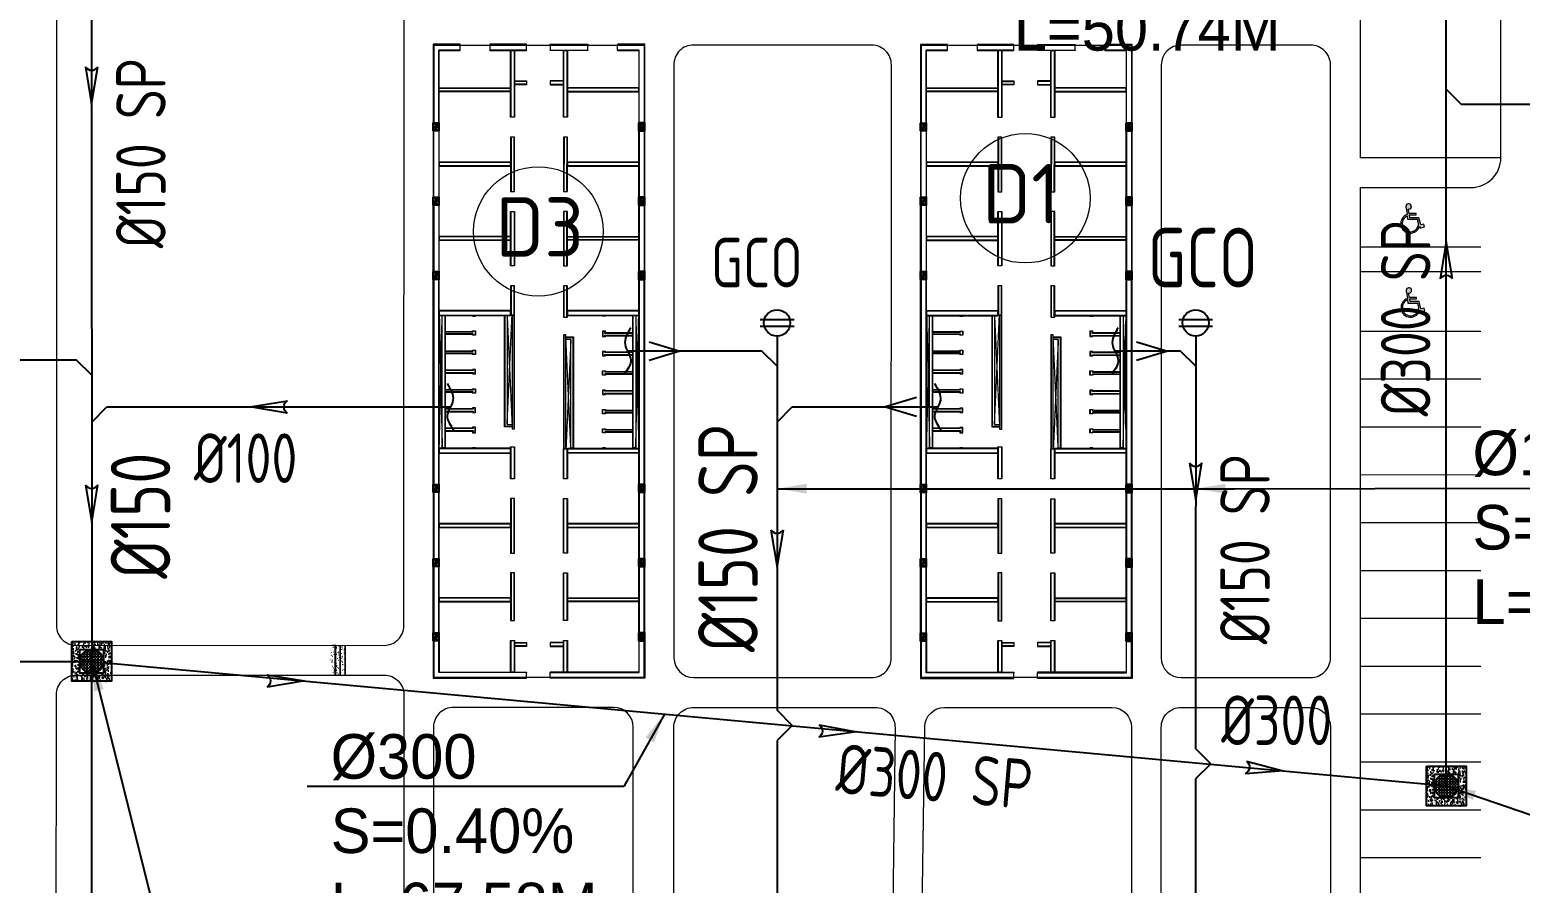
# Model space of a CAD drawing. Header units: metres. Extents: x 6917732 to 8046551, y 3602874 to 4094271.
# Drawn here: x 7261550 to 7336788, y 3728219 to 3771292 of the extents above; entities that cross this region are included whole.
import ezdxf

# ---------------------------------------------------------------- set-up
doc = ezdxf.new("R2010")
doc.units = ezdxf.units.M
doc.header["$LTSCALE"] = 0.5
doc.header["$MEASUREMENT"] = 0
for name, pattern in [('03000 - Plant Layout 1$0$CENTER2', [1.125, 0.75, -0.125, 0.125, -0.125]), ('CENTER2', [1.125, 0.75, -0.125, 0.125, -0.125]), ('HIDDEN2', [4.7625, 3.175, -1.5875]), ('MD-PAV-ACCO-D-AR-001-GRF$0$DASHED2', [0.375, 0.25, -0.125])]:
    doc.linetypes.add(name, pattern=pattern)
for name, color, linetype, lineweight in [('AN-LEGN', 1, 'CONTINUOUS', 20), ('AN-TEXT', 7, 'CONTINUOUS', 40), ('CI-PED-FOOTPATH', 44, 'CONTINUOUS', 0), ('MD-PAV-ACCO-D-AR-001-GRF$0$AR-G-FURN (0.18)-Loose furniture', 40, 'CONTINUOUS', 9), ('MD-PAV-ACCO-D-AR-001-GRF$0$AR-P-WLI (0.25)-Internal Lining', 7, 'CONTINUOUS', 35), ('MD-PAV-ACCO-D-AR-001-GRF$0$AR-P-WLX (0.25)-External wall', 3, 'CONTINUOUS', 35), ('P', 7, 'CONTINUOUS', 30), ('Sewer Line', 4, 'CONTINUOUS', 25)]:
    doc.layers.add(name, color=color, linetype=linetype, lineweight=lineweight)
for name, color, linetype in [('CI-CEN', 1, '03000 - Plant Layout 1$0$CENTER2'), ('CI-ROAD', 11, 'CONTINUOUS'), ('CI-ROAD-CARPARK', 13, 'CONTINUOUS'), ('Drainage Line', 7, 'CENTER2'), ('MD-PAV-ACCO-D-AR-001-GRF$0$A-WDW', 1, 'CONTINUOUS'), ('MD-PAV-ACCO-D-AR-001-GRF$0$AR-P-FRM (0.2)-window', 20, 'CONTINUOUS'), ('OC-SEÑALIZACION', 2, 'CONTINUOUS'), ('OC-SEÑALIZACION-TRAMAS', 8, 'CONTINUOUS'), ('P-Detl-Note', 2, 'CONTINUOUS'), ('RD-TXT', 7, 'CONTINUOUS'), ('SANITARY', 6, 'CONTINUOUS'), ('TXT-BLDG NO', 20, 'CONTINUOUS')]:
    doc.layers.add(name, color=color, linetype=linetype)
doc.layers.get('CI-CEN').off()
doc.styles.add('3.5mm', font='ISO3098B.shx', dxfattribs={"height": 3.5})
doc.styles.add('BASE PLAN SEWER$0$Style-font061', font='font061.shx')
doc.styles.add('ROMANS', font='ROMANS.shx', dxfattribs={"width": 0.9})
doc.dimstyles.new('1-200', dxfattribs={"dimtxt": 3000, "dimasz": 3000, "dimexe": 1000, "dimexo": 1000, "dimgap": 1000, "dimtad": 1, "dimdec": 0, "dimdsep": 46, "dimtxsty": 'ROMANS', "dimcen": 0, "dimclrd": 5, "dimclre": 5, "dimclrt": 2, "dimadec": 0, "dimazin": 2, "dimtfac": 1, "dimtdec": 0, "dimtmove": 2, "dimatfit": 2, "dimfxl": 1, "dimtolj": 1, "dimtzin": 0, "dimlwd": -1, "dimlwe": -1, "dimarcsym": 0})
pattern_1 = [(0, (7213931.9, 3958531.54), (406.4, 101.6), [16.764, -288.036, 16.764, -288.036, -1625.6]), (0, (7213931.9, 3958531.54), (406.4, 101.6), [-609.6, 16.764, -592.836, 16.764, -288.036, -711.2]), (0, (7213931.9, 3958531.54), (406.4, 101.6), [-1524, 16.764, -186.436, 16.764, -491.236]), (120, (7214084.3, 3958582.34), (-291.18818, 301.152724), [16.764, -288.036, 16.764, -288.036, -1625.6]), (120, (7214084.3, 3958582.34), (-291.18818, 301.152724), [-609.6, 16.764, -592.836, 16.764, -288.036, -711.2]), (120, (7214084.3, 3958582.34), (-291.18818, 301.152724), [-1524, 16.764, -186.436, 16.764, -491.236]), (240, (7214135.1, 3958785.54), (-115.21182, -402.752724), [16.764, -288.036, 16.764, -288.036, -1625.6]), (240, (7214135.1, 3958785.54), (-115.21182, -402.752724), [-609.6, 16.764, -592.836, 16.764, -288.036, -711.2]), (240, (7214135.1, 3958785.54), (-115.21182, -402.752724), [-1524, 16.764, -186.436, 16.764, -491.236])]

# ---------------------------------------------------------------- blocks, each defined once
blk = doc.blocks.new('flow direction')
at = {"layer": 'Sewer Line'}
for p, q in [((40, 70), (-380, 0)), ((-380, 0), (40, -70))]:
    blk.add_line(p, q, dxfattribs=at)
blk.add_arc((82, 0), 81.6, 120.66, 239.34, dxfattribs=at)
blk = doc.blocks.new('MD-PAV-ACCO-D-AR-001-GRF$0$WINDOW 1500')
at = {"layer": 'MD-PAV-ACCO-D-AR-001-GRF$0$A-WDW'}
for points in [[(9863, -581), (9863, -547), (10263, -547), (10263, -581)], [(9910, -581), (9910, -826)], [(9910, -704), (10212, -704)], [(9910, -744), (10061, -744)], [(10061, -826), (10061, -581)], [(10061, -664), (10212, -664)], [(10212, -581), (10212, -826)], [(9863, -826), (9863, -860), (10263, -860), (10263, -826)]]:
    blk.add_lwpolyline(points, dxfattribs=at)
blk.add_lwpolyline([(10263, -581), (9863, -581), (9863, -826), (10263, -826)], close=True, dxfattribs=at)
blk = doc.blocks.new('A$C42015535')
at = {"layer": 'AN-LEGN', "color": 15, "lineweight": 0}
for p, q in [((14891, 11140), (14991, 11140)), ((15866, 11140), (15966, 11140)), ((16841, 11140), (16941, 11140)), ((17816, 11140), (17916, 11140)), ((18791, 11140), (18891, 11140)), ((19766, 11140), (19866, 11140))]:
    blk.add_line(p, q, dxfattribs=at)
for points in [[(14821, 1670), (14921, 1670)], [(15796, 1670), (15896, 1670)], [(16771, 1670), (16871, 1670)], [(17721, 1670), (17871, 1670)], [(18696, 1670), (18846, 1670)], [(19671, 1670), (19821, 1670)]]:
    blk.add_lwpolyline(points, dxfattribs=at)
at = {"layer": 'MD-PAV-ACCO-D-AR-001-GRF$0$AR-G-FURN (0.18)-Loose furniture', "color": 15, "linetype": 'MD-PAV-ACCO-D-AR-001-GRF$0$DASHED2', "lineweight": 0, "ltscale": 200}
for p, q in [((20691, 11440), (13996, 11290)), ((13996, 11440), (20691, 11290)), ((15196, 8015), (20691, 7765)), ((20691, 8015), (15196, 7765)), ((19491, 4795), (13996, 5045)), ((13996, 4795), (19491, 5045)), ((13996, 1520), (20691, 1370)), ((20691, 1520), (13996, 1370))]:
    blk.add_line(p, q, dxfattribs=at)
at = {"layer": 'MD-PAV-ACCO-D-AR-001-GRF$0$AR-P-WLI (0.25)-Internal Lining', "color": 15, "lineweight": 0}
blk.add_line((22199, 4970), (22199, 5170), dxfattribs=at)
for points in [[(6446, 11440), (6246, 11440), (6246, 7840), (6446, 7840)], [(6421, 11440), (6271, 11440), (6271, 7840), (6421, 7840)], [(10196, 11440), (9996, 11440), (9996, 7840), (10196, 7840)], [(10171, 11440), (10021, 11440), (10021, 7840), (10171, 7840)], [(13996, 7840), (13996, 11440), (13746, 11440), (13746, 7840)], [(13971, 7840), (13971, 11440), (13771, 11440), (13771, 7840)], [(13996, 11140), (13996, 11290), (20691, 11290), (20691, 11140)], [(14021, 11165), (14021, 11290), (20691, 11290), (20691, 11165)], [(20916, 11440), (20716, 11440), (20716, 7840), (20916, 7840)], [(24691, 11440), (24491, 11440), (24491, 7840), (24691, 7840)], [(24666, 11440), (24516, 11440), (24516, 7840), (24666, 7840)], [(28441, 11440), (28241, 11440), (28241, 7840), (28441, 7840)], [(28416, 11440), (28266, 11440), (28266, 7840), (28416, 7840)], [(32191, 11440), (32191, 7840), (31991, 7840), (31991, 11440)], [(32166, 11440), (32166, 7840), (32016, 7840), (32016, 11440)], [(2696, 7640), (2696, 7840), (4296, 7840), (4296, 7640)], [(2696, 7665), (2696, 7815), (4296, 7815), (4296, 7665)], [(3996, 7640), (4196, 7640), (4196, 7042), (3996, 7042)], [(4021, 7640), (4171, 7640), (4171, 7042), (4021, 7042)], [(5296, 7640), (7704, 7640), (7704, 7840), (5296, 7840)], [(5296, 7665), (7704, 7665), (7704, 7815), (5296, 7815)], [(8704, 7840), (8704, 7640), (11454, 7640), (11454, 7840)], [(8704, 7815), (8704, 7665), (11454, 7665), (11454, 7815)], [(12454, 7640), (12454, 7840), (14071, 7840), (14071, 7640)], [(12454, 7665), (12454, 7815), (14071, 7815), (14071, 7665)], [(14971, 7765), (14971, 7640), (20716, 7640), (20716, 7765)], [(20691, 8015), (15196, 8015), (15196, 7765), (15071, 7765), (15071, 8140), (20691, 8140)], [(20691, 8015), (15196, 8015), (15196, 7765), (15096, 7765), (15096, 8115), (20691, 8115)], [(22199, 7840), (20716, 7840), (20716, 7640), (22199, 7640)], [(22199, 7815), (20716, 7815), (20716, 7665), (22199, 7665)], [(23199, 7640), (23199, 7840), (25949, 7840), (25949, 7640)], [(23199, 7665), (23199, 7815), (25949, 7815), (25949, 7665)], [(26949, 7840), (26949, 7640), (29699, 7640), (29699, 7840)], [(26949, 7815), (26949, 7665), (29699, 7665), (29699, 7815)], [(34071, 7640), (30699, 7640), (30699, 7840), (34071, 7840)], [(34071, 7665), (30699, 7665), (30699, 7815), (34071, 7815)], [(32341, 7640), (32541, 7640), (32541, 7042), (32341, 7042)], [(32366, 7640), (32516, 7640), (32516, 7042), (32366, 7042)], [(4196, 5842), (3996, 5842), (3996, 5170), (4196, 5170)], [(4171, 5842), (4021, 5842), (4021, 5170), (4171, 5170)], [(32541, 5170), (32541, 5842), (32341, 5842), (32341, 5170)], [(32516, 5170), (32516, 5842), (32366, 5842), (32366, 5170)], [(2696, 4970), (2696, 5170), (4296, 5170), (4296, 4970)], [(2696, 4995), (2696, 5145), (4296, 5145), (4296, 4995)], [(5296, 5170), (7704, 5170), (7704, 4970), (5296, 4970)], [(5296, 5145), (7704, 5145), (7704, 4995), (5296, 4995)], [(6446, 4970), (6446, 1370), (6246, 1370), (6246, 4970)], [(6421, 4970), (6421, 1370), (6271, 1370), (6271, 4970)], [(8704, 4970), (8704, 5170), (11454, 5170), (11454, 4970)], [(8704, 4995), (8704, 5145), (11454, 5145), (11454, 4995)], [(10196, 4970), (9996, 4970), (9996, 1370), (10196, 1370)], [(10171, 4970), (10021, 4970), (10021, 1370), (10171, 1370)], [(12454, 5170), (13971, 5170), (13971, 4970), (12454, 4970)], [(12454, 5145), (13971, 5145), (13971, 4995), (12454, 4995)], [(13996, 1370), (13746, 1370), (13746, 4970), (13996, 4970)], [(13971, 1370), (13771, 1370), (13771, 4970), (13971, 4970)], [(19716, 5045), (19716, 5170), (13971, 5170), (13971, 5045)], [(13996, 4795), (19491, 4795), (19491, 5045), (19616, 5045), (19616, 4670), (13996, 4670)], [(13996, 4795), (19491, 4795), (19491, 5045), (19591, 5045), (19591, 4695), (13996, 4695)], [(20941, 4970), (20691, 4970), (20691, 1370), (20941, 1370)], [(20916, 4970), (20716, 4970), (20716, 1370), (20916, 1370)], [(23199, 5170), (23199, 4970), (25949, 4972), (25949, 5172)], [(23199, 5145), (23199, 4995), (25949, 4997), (25949, 5147)], [(24691, 4971), (24691, 1370), (24491, 1370), (24491, 4971)], [(24666, 4971), (24666, 1370), (24516, 1370), (24516, 4971)], [(26949, 5170), (26949, 4970), (29699, 4966), (29699, 5166)], [(26949, 5145), (26949, 4995), (29699, 4991), (29699, 5141)], [(28441, 4970), (28241, 4970), (28241, 1370), (28441, 1370)], [(28416, 4970), (28266, 4970), (28266, 1370), (28416, 1370)], [(34071, 4970), (30699, 4970), (30699, 5170), (34071, 5170)], [(34071, 4995), (30699, 4995), (30699, 5145), (34071, 5145)], [(32191, 4970), (31991, 4970), (31991, 1370), (32191, 1370)], [(32166, 4970), (32016, 4970), (32016, 1370), (32166, 1370)], [(13996, 1520), (13996, 1670), (20691, 1670), (20691, 1520)], [(14021, 1520), (14021, 1645), (20691, 1645), (20691, 1520)]]:
    blk.add_lwpolyline(points, close=True, dxfattribs=at)
for points in [[(20941, 7840), (20941, 11440), (20691, 11440), (20691, 7840), (20916, 7840)], [(14866, 11140), (14866, 9760), (14780, 9760), (14780, 9610), (15053, 9610), (15053, 9760), (15016, 9760), (15016, 11140)], [(14891, 11140), (14891, 9735), (14780, 9735), (14780, 9635), (15053, 9635), (15053, 9735), (14991, 9735), (14991, 11140)], [(15841, 11140), (15841, 9760), (15803, 9760), (15803, 9610), (16028, 9610), (16028, 9760), (15991, 9760), (15991, 11140)], [(15866, 11140), (15866, 9735), (15803, 9735), (15803, 9635), (16028, 9635), (16028, 9735), (15966, 9735), (15966, 11140)], [(16966, 11140), (16966, 9760), (17003, 9760), (17003, 9610), (16778, 9610), (16778, 9760), (16816, 9760), (16816, 11140)], [(16941, 11140), (16941, 9735), (17003, 9735), (17003, 9635), (16778, 9635), (16778, 9735), (16841, 9735), (16841, 11140)], [(17791, 11140), (17791, 9760), (17753, 9760), (17753, 9610), (17978, 9610), (17978, 9760), (17941, 9760), (17941, 11140)], [(17816, 11140), (17816, 9735), (17753, 9735), (17753, 9635), (17978, 9635), (17978, 9735), (17916, 9735), (17916, 11140)], [(18916, 11140), (18916, 9760), (18953, 9760), (18953, 9610), (18728, 9610), (18728, 9760), (18766, 9760), (18766, 11140)], [(18891, 11140), (18891, 9735), (18953, 9735), (18953, 9635), (18728, 9635), (18728, 9735), (18791, 9735), (18791, 11140)], [(19891, 11140), (19891, 9760), (19916, 9760), (19916, 9610), (19703, 9610), (19703, 9760), (19741, 9760), (19741, 11140)], [(19866, 11140), (19866, 9735), (19916, 9735), (19916, 9635), (19703, 9635), (19703, 9735), (19766, 9735), (19766, 11140)], [(13996, 9760), (14030, 9760), (14030, 9610), (13996, 9610)], [(13996, 9735), (14030, 9735), (14030, 9635), (13996, 9635)], [(20691, 9760), (20666, 9760), (20666, 9610), (20691, 9610)], [(20691, 9735), (20666, 9735), (20666, 9635), (20691, 9635)], [(14971, 7665), (20716, 7665)], [(19716, 5145), (13971, 5145)], [(22199, 5170), (20616, 5170), (20616, 4970), (22199, 4970)], [(22199, 5145), (20616, 5145), (20616, 4995), (22199, 4995)], [(13996, 3050), (14021, 3050), (14021, 3200), (13996, 3200)], [(13996, 3075), (14021, 3075), (14021, 3175), (13996, 3175)], [(14796, 1670), (14796, 3050), (14771, 3050), (14771, 3200), (14983, 3200), (14983, 3050), (14946, 3050), (14946, 1670)], [(14821, 1670), (14821, 3075), (14771, 3075), (14771, 3175), (14983, 3175), (14983, 3075), (14921, 3075), (14921, 1670)], [(15771, 1670), (15771, 3050), (15733, 3050), (15733, 3200), (15958, 3200), (15958, 3050), (15921, 3050), (15921, 1670)], [(15796, 1670), (15796, 3075), (15733, 3075), (15733, 3175), (15958, 3175), (15958, 3075), (15896, 3075), (15896, 1670)], [(16896, 1670), (16896, 3050), (16933, 3050), (16933, 3200), (16708, 3200), (16708, 3050), (16746, 3050), (16746, 1670)], [(16871, 1670), (16871, 3075), (16933, 3075), (16933, 3175), (16708, 3175), (16708, 3075), (16771, 3075), (16771, 1670)], [(17721, 1670), (17721, 3050), (17683, 3050), (17683, 3200), (17908, 3200), (17908, 3050), (17871, 3050), (17871, 1670)], [(17746, 1670), (17746, 3075), (17683, 3075), (17683, 3175), (17908, 3175), (17908, 3075), (17846, 3075), (17846, 1670)], [(18846, 1670), (18846, 3050), (18883, 3050), (18883, 3200), (18658, 3200), (18658, 3050), (18696, 3050), (18696, 1670)], [(18821, 1670), (18821, 3075), (18883, 3075), (18883, 3175), (18658, 3175), (18658, 3075), (18721, 3075), (18721, 1670)], [(19821, 1670), (19821, 3050), (19906, 3050), (19906, 3200), (19633, 3200), (19633, 3050), (19671, 3050), (19671, 1670)], [(19796, 1670), (19796, 3075), (19906, 3075), (19906, 3175), (19633, 3175), (19633, 3075), (19696, 3075), (19696, 1670)], [(20691, 3050), (20656, 3050), (20656, 3200), (20691, 3200)], [(20691, 3075), (20656, 3075), (20656, 3175), (20691, 3175)], [(20691, 3200), (20691, 3050)]]:
    blk.add_lwpolyline(points, dxfattribs=at)
at = {"layer": 'MD-PAV-ACCO-D-AR-001-GRF$0$AR-P-WLX (0.25)-External wall', "color": 15, "lineweight": 0}
for p, q in [((2421, 11715), (2421, 7042)), ((4271, 11440), (4271, 11465)), ((4671, 11715), (8021, 11715)), ((12171, 11753), (12171, 11715)), ((13996, 11440), (20695, 11440)), ((30416, 11715), (34346, 11715)), ((34346, 11715), (34346, 10390)), ((34096, 8890), (34096, 7042)), ((34346, 8890), (34346, 7042)), ((2421, 5842), (2421, 1095)), ((34096, 5842), (34096, 3937)), ((34346, 5842), (34346, 3937)), ((4271, 1095), (2421, 1095)), ((8021, 1095), (4671, 1095)), ((11771, 1095), (8421, 1095)), ((26266, 1095), (22916, 1095)), ((30016, 1095), (26666, 1095)), ((34346, 1095), (30416, 1095))]:
    blk.add_line(p, q, dxfattribs=at)
for points in [[(4271, 11753), (4271, 11715), (4271, 11753), (2383, 11753), (2383, 7042), (2421, 7042), (2421, 11715), (4271, 11715)], [(2421, 7042), (2421, 11715), (4271, 11715), (2421, 11715)], [(11771, 11715), (11771, 11753), (8421, 11753), (8421, 11715), (11771, 11715), (8421, 11715)], [(12171, 11753), (22516, 11753), (22516, 11715), (12171, 11715), (22516, 11715)], [(2671, 5842), (2671, 1345), (4271, 1345)], [(34346, 1095), (34346, 2437), (34346, 1095), (30416, 1095), (30416, 1057), (34384, 1057), (34384, 2437), (34346, 2437)], [(34096, 2437), (34346, 2437), (34346, 1095), (30416, 1095), (30416, 1345), (34096, 1345), (34096, 2437)], [(4671, 1345), (4671, 1095), (8021, 1095), (8021, 1345), (4671, 1345)], [(8421, 1345), (8421, 1095), (11771, 1095), (11771, 1345), (8421, 1345)], [(12171, 1345), (12171, 1095), (22516, 1095), (22516, 1345), (12171, 1345)], [(12171, 1095), (12171, 1057), (22516, 1057), (22516, 1095), (12171, 1095), (22516, 1095)]]:
    blk.add_lwpolyline(points, dxfattribs=at)
for points in [[(2421, 7042), (2671, 7042), (2671, 11465), (4271, 11465), (4271, 11715), (2421, 11715)], [(2671, 7042), (2671, 11465), (4271, 11465), (4271, 11440), (2696, 11440), (2696, 7042)], [(4671, 11715), (4671, 11753), (8021, 11753), (8021, 11715)], [(8021, 11715), (4671, 11715), (4671, 11465), (8021, 11465)], [(8021, 11465), (4671, 11465), (4671, 11440), (8021, 11440)], [(11771, 11715), (8421, 11715), (8421, 11465), (11771, 11465)], [(8421, 11440), (11771, 11440), (11771, 11465), (8421, 11465)], [(22516, 11715), (12171, 11715), (12171, 11465), (22516, 11465)], [(22516, 11465), (12171, 11465), (12171, 11440), (22516, 11440)], [(22916, 11715), (22916, 11753), (26266, 11753), (26266, 11715)], [(22916, 11715), (26266, 11715), (26266, 11465), (22916, 11465)], [(26266, 11465), (22916, 11465), (22916, 11440), (26266, 11440)], [(26666, 11715), (30016, 11715), (30016, 11753), (26666, 11753)], [(26666, 11715), (30016, 11715), (30016, 11465), (26666, 11465)], [(30016, 11465), (26666, 11465), (26666, 11440), (30016, 11440)], [(30416, 11715), (34346, 11715), (34346, 10390), (34384, 10390), (34384, 11753), (30416, 11753)], [(30416, 11465), (34096, 11465), (34096, 10390), (34346, 10390), (34346, 11715), (30416, 11715)], [(30416, 11465), (30416, 11440), (34071, 11440), (34071, 10390), (34096, 10390), (34096, 11465)], [(34071, 7042), (34096, 7042), (34096, 8890), (34071, 8890)], [(34096, 7042), (34346, 7042), (34346, 8890), (34096, 8890)], [(34346, 7042), (34384, 7042), (34384, 8890), (34346, 8890)], [(2421, 5842), (2421, 1095), (4271, 1095), (4271, 1057), (2383, 1057), (2383, 5842)], [(2671, 5842), (2671, 1345), (4271, 1345), (4271, 1095), (2421, 1095), (2421, 5842)], [(4271, 1345), (4271, 1370), (2696, 1370), (2696, 5842), (2671, 5842), (2671, 1345)], [(34096, 5842), (34096, 3937), (34071, 3937), (34071, 5842)], [(34346, 5842), (34096, 5842), (34096, 3937), (34346, 3937)], [(34384, 5842), (34384, 3937), (34346, 3937), (34346, 5842)], [(30416, 1345), (34096, 1345), (34096, 2437), (34071, 2437), (34071, 1370), (30416, 1370)], [(8021, 1345), (4671, 1345), (4671, 1370), (8021, 1370)], [(8021, 1095), (4671, 1095), (4671, 1057), (8021, 1057)], [(8421, 1345), (8421, 1370), (11771, 1370), (11771, 1345)], [(11771, 1095), (8421, 1095), (8421, 1057), (11771, 1057)], [(22516, 1345), (12171, 1345), (12171, 1370), (22516, 1370)], [(26266, 1345), (22916, 1345), (22916, 1370), (26266, 1370)], [(22916, 1345), (26266, 1345), (26266, 1095), (22916, 1095)], [(26266, 1095), (22916, 1095), (22916, 1057), (26266, 1057)], [(30016, 1345), (26666, 1345), (26666, 1370), (30016, 1370)], [(26666, 1345), (30016, 1345), (30016, 1095), (26666, 1095)], [(30016, 1095), (26666, 1095), (26666, 1057), (30016, 1057)]]:
    blk.add_lwpolyline(points, close=True, dxfattribs=at)
at = {"layer": 'MD-PAV-ACCO-D-AR-001-GRF$0$AR-P-FRM (0.2)-window', "color": 15, "lineweight": 0, "xscale": -1, "rotation": 179.9999999997441}
for p in [(-5592, 10893), (-1842, 10893), (1908, 10893), (12653, 10893), (12653, 10893), (16403, 10893), (20153, 10893)]:
    blk.add_blockref('MD-PAV-ACCO-D-AR-001-GRF$0$WINDOW 1500', p, dxfattribs=at)
at = {"layer": 'MD-PAV-ACCO-D-AR-001-GRF$0$AR-P-FRM (0.2)-window', "color": 15, "lineweight": 0, "rotation": 359.9999999997441}
for p in [(-5592, 1917), (-1842, 1917), (1908, 1917), (12653, 1917), (16403, 1917), (20153, 1917)]:
    blk.add_blockref('MD-PAV-ACCO-D-AR-001-GRF$0$WINDOW 1500', p, dxfattribs=at)
blk = doc.blocks.new('sdsxdc')
at = {"layer": 'CI-PED-FOOTPATH', "lineweight": 0}
h = blk.add_hatch(dxfattribs=at)
h.set_pattern_fill('FP_2', color=15, style=0, pattern_type=2)
h.set_pattern_definition(pattern_1)
h.paths.add_polyline_path([(7276836, 3738708), (7276991, 3738708), (7276991, 3740219), (7276741, 3740219), (7276741, 3738718), (7276836, 3738718)], flags=0)
h = blk.add_hatch(dxfattribs=at)
h.set_pattern_fill('FP_2', color=15, style=0, pattern_type=2)
h.set_pattern_definition(pattern_1)
h.paths.add_polyline_path([(7277241, 3738718), (7277241, 3740219), (7276991, 3740219), (7276991, 3738718)], flags=0)
h = blk.add_hatch(dxfattribs=at)
h.set_pattern_fill('FP_2', color=15, style=0, pattern_type=2)
h.set_pattern_definition(pattern_1)
h.paths.add_polyline_path([(7277491, 3738718), (7277491, 3740219), (7277241, 3740219), (7277241, 3738718)], flags=0)
at = {"layer": 'OC-SEÑALIZACION-TRAMAS', "lineweight": 0, "ltscale": 0.1}
h = blk.add_hatch(color=15, dxfattribs=at)
edge = h.paths.add_edge_path()
edge.add_arc((7331239, 3761506), 482, 108.63034, 344.40245)
edge.add_line((7331703, 3761376), (7331732, 3761272))
edge.add_line((7331732, 3761272), (7331960, 3761342))
edge.add_line((7331960, 3761342), (7331925, 3761482))
edge.add_line((7331925, 3761482), (7331764, 3761447))
edge.add_line((7331764, 3761447), (7331673, 3761809))
edge.add_line((7331673, 3761809), (7331224, 3761809))
edge.add_line((7331224, 3761809), (7331195, 3761950))
edge.add_line((7331195, 3761950), (7331539, 3761950))
edge.add_line((7331539, 3761950), (7331539, 3762019))
edge.add_line((7331539, 3762019), (7331180, 3762019))
edge.add_line((7331180, 3762019), (7331136, 3762232))
edge.add_arc((7331154, 3762369), 138, 262.39595, 573.66295)
edge.add_line((7331039, 3762293), (7331085, 3761963))
edge = h.paths.add_edge_path(flags=16)
edge.add_arc((7331239, 3761506), 413, 110.45274, 373.49253)
edge.add_line((7331641, 3761602), (7331609, 3761716))
edge.add_line((7331609, 3761716), (7331119, 3761716))
edge.add_line((7331119, 3761716), (7331094, 3761893))
h = blk.add_hatch(color=15, dxfattribs=at)
edge = h.paths.add_edge_path()
edge.add_arc((7331239, 3761506), 482, 108.63034, 344.40245)
edge.add_line((7331703, 3761376), (7331732, 3761272))
edge.add_line((7331732, 3761272), (7331959, 3761342))
edge.add_line((7331959, 3761342), (7331924, 3761482))
edge.add_line((7331924, 3761482), (7331764, 3761447))
edge.add_line((7331764, 3761447), (7331673, 3761809))
edge.add_line((7331673, 3761809), (7331224, 3761809))
edge.add_line((7331224, 3761809), (7331194, 3761950))
edge.add_line((7331194, 3761950), (7331539, 3761950))
edge.add_line((7331539, 3761950), (7331539, 3762019))
edge.add_line((7331539, 3762019), (7331180, 3762019))
edge.add_line((7331180, 3762019), (7331135, 3762232))
edge.add_arc((7331154, 3762369), 138, 262.39595, 573.66295)
edge.add_line((7331039, 3762293), (7331085, 3761963))
edge = h.paths.add_edge_path(flags=16)
edge.add_arc((7331239, 3761506), 413, 110.45274, 373.49253)
edge.add_line((7331640, 3761602), (7331609, 3761716))
edge.add_line((7331609, 3761716), (7331119, 3761716))
edge.add_line((7331119, 3761716), (7331094, 3761893))
h = blk.add_hatch(color=15, dxfattribs=at)
edge = h.paths.add_edge_path()
edge.add_arc((7331254, 3757270), 482, 108.63034, 344.40245)
edge.add_line((7331718, 3757140), (7331747, 3757037))
edge.add_line((7331747, 3757037), (7331974, 3757107))
edge.add_line((7331974, 3757107), (7331939, 3757247))
edge.add_line((7331939, 3757247), (7331779, 3757211))
edge.add_line((7331779, 3757211), (7331688, 3757573))
edge.add_line((7331688, 3757573), (7331239, 3757573))
edge.add_line((7331239, 3757573), (7331209, 3757714))
edge.add_line((7331209, 3757714), (7331554, 3757714))
edge.add_line((7331554, 3757714), (7331554, 3757783))
edge.add_line((7331554, 3757783), (7331195, 3757783))
edge.add_line((7331195, 3757783), (7331150, 3757997))
edge.add_arc((7331169, 3758133), 138, 262.39595, 573.66295)
edge.add_line((7331054, 3758057), (7331100, 3757727))
edge = h.paths.add_edge_path(flags=16)
edge.add_arc((7331254, 3757270), 413, 110.45274, 373.49253)
edge.add_line((7331655, 3757366), (7331624, 3757480))
edge.add_line((7331624, 3757480), (7331134, 3757480))
edge.add_line((7331134, 3757480), (7331109, 3757657))
h = blk.add_hatch(color=15, dxfattribs=at)
edge = h.paths.add_edge_path()
edge.add_arc((7331253, 3757270), 482, 108.63034, 344.40245)
edge.add_line((7331718, 3757140), (7331746, 3757037))
edge.add_line((7331746, 3757037), (7331974, 3757107))
edge.add_line((7331974, 3757107), (7331939, 3757247))
edge.add_line((7331939, 3757247), (7331779, 3757211))
edge.add_line((7331779, 3757211), (7331688, 3757573))
edge.add_line((7331688, 3757573), (7331239, 3757573))
edge.add_line((7331239, 3757573), (7331209, 3757714))
edge.add_line((7331209, 3757714), (7331554, 3757714))
edge.add_line((7331554, 3757714), (7331554, 3757783))
edge.add_line((7331554, 3757783), (7331195, 3757783))
edge.add_line((7331195, 3757783), (7331150, 3757997))
edge.add_arc((7331168, 3758133), 138, 262.39595, 573.66295)
edge.add_line((7331054, 3758057), (7331099, 3757727))
edge = h.paths.add_edge_path(flags=16)
edge.add_arc((7331253, 3757270), 413, 110.45274, 373.49253)
edge.add_line((7331655, 3757366), (7331624, 3757480))
edge.add_line((7331624, 3757480), (7331133, 3757480))
edge.add_line((7331133, 3757480), (7331109, 3757657))
at = {"layer": 'CI-PED-FOOTPATH', "color": 15, "lineweight": 0}
for p, q in [((7276991, 3740219), (7276837, 3740219)), ((7276972, 3738708), (7276972, 3740219)), ((7276991, 3738708), (7276991, 3740219)), ((7277222, 3738718), (7277222, 3740219)), ((7277241, 3738718), (7277241, 3740219)), ((7277472, 3738718), (7277472, 3740219)), ((7277491, 3738718), (7277491, 3740219)), ((7276741, 3738708), (7276741, 3738718)), ((7276991, 3738708), (7276836, 3738708))]:
    blk.add_line(p, q, dxfattribs=at)
at = {"layer": 'CI-PED-FOOTPATH', "color": 15, "lineweight": 0, "elevation": 33, "flags": 128}
for points in [[(7335812, 3785274), (7307547, 3785275, 0.41418), (7306547, 3784275), (7306545, 3773023, 0.414214), (7307545, 3772023), (7328711, 3772020), (7328710, 3764833)], [(7280442, 3774576, 0.414214), (7279442, 3775576), (7263897, 3775579, 0.414214), (7262897, 3774579), (7262891, 3741226, 0.414214), (7263891, 3740225), (7279436, 3740223, 0.414214), (7280436, 3741223), (7280442, 3774576)]]:
    blk.add_lwpolyline(points, format="xyb", dxfattribs=at)
at = {"layer": 'CI-PED-FOOTPATH', "color": 15, "lineweight": 0, "elevation": -350}
for points in [[(7281944, 3770522), (7292564, 3770522), (7292564, 3738597), (7281944, 3738597)], [(7306548, 3770518), (7317168, 3770518), (7317168, 3738593), (7306548, 3738593)]]:
    blk.add_lwpolyline(points, close=True, dxfattribs=at)
at = {"layer": 'CI-PED-FOOTPATH', "color": 15, "lineweight": 0, "elevation": 33, "flags": 128}
for points in [[(7305040, 3739592), (7305045, 3769524, 0.414214), (7304045, 3770524), (7295062, 3770525, 0.414322), (7294061, 3769525), (7294068, 3739594, 0.414105), (7295068, 3738594), (7304040, 3738593, 0.414214)], [(7263891, 3738725), (7279436, 3738723, -0.414214), (7280436, 3737723), (7280434, 3724461, -0.414221), (7279433, 3723461), (7263888, 3723464, -0.414207), (7262889, 3724464), (7262891, 3737726, -0.414214)], [(7292014, 3724462), (7292012, 3736093, 0.414105), (7291012, 3737093), (7282931, 3737094, 0.414322), (7281931, 3736094), (7281933, 3724463, 0.414098), (7282933, 3723463), (7291014, 3723462, 0.414329)], [(7317168, 3736093), (7317168, 3724462, -0.414259), (7316168, 3723462), (7307557, 3723463, -0.418551), (7306557, 3724478), (7306731, 3736109, -0.409883), (7307731, 3737094), (7316169, 3737093, -0.414181)], [(7318668, 3724463), (7318668, 3736094, -0.414252), (7319669, 3737094), (7326209, 3737093, -0.414175), (7327209, 3736093), (7327208, 3724462, -0.414259), (7326208, 3723462), (7319668, 3723463, -0.414168)]]:
    blk.add_lwpolyline(points, format="xyb", close=True, dxfattribs=at)
at = {"layer": 'CI-PED-FOOTPATH', "color": 15, "lineweight": 0, "elevation": 0}
for points in [[(7319669, 3770522, 0.414173), (7318669, 3769522), (7318668, 3739594, 0.414175), (7319668, 3738594), (7326208, 3738593, 0.414252), (7327209, 3739593), (7327209, 3769523, 0.414253), (7326209, 3770523)], [(7294064, 3736094, -0.414322), (7295064, 3737094), (7304231, 3737093, -0.418558), (7305230, 3736078), (7305085, 3724449, -0.4106), (7304085, 3723462), (7295066, 3723463, -0.414098), (7294066, 3724463)]]:
    blk.add_lwpolyline(points, format="xyb", close=True, dxfattribs=at)
at = {"layer": 'CI-PED-FOOTPATH', "color": 15, "lineweight": 0, "elevation": 33, "flags": 128}
blk.add_lwpolyline([(7335811, 3764833), (7328709, 3764833)], dxfattribs=at)
blk.add_lwpolyline([(7335811, 3764833), (7328709, 3764833)], dxfattribs=at)
at = {"layer": 'CI-ROAD', "color": 15, "lineweight": 0}
for p, q in [((7335811, 3764833, 33), (7335803, 3837445, 33)), ((7328709, 3763333, 33), (7334311, 3763333, 33))]:
    blk.add_line(p, q, dxfattribs=at)
at = {"layer": 'CI-ROAD', "color": 15, "lineweight": 0, "elevation": 33, "flags": 128}
for points in [[(7335811, 3764820), (7335809, 3785274)], [(7328709, 3763333), (7328708, 3698108)], [(7328709, 3763333), (7328708, 3698108)]]:
    blk.add_lwpolyline(points, dxfattribs=at)
at = {"layer": 'CI-ROAD', "color": 15, "lineweight": 0}
blk.add_arc((7334311, 3764833, 33), 1500, 269.99751, 0.00631, dxfattribs=at)
at = {"layer": 'CI-ROAD-CARPARK', "color": 15, "lineweight": 0, "elevation": 33, "flags": 128}
for points in [[(7328709, 3760333), (7334809, 3760333)], [(7328709, 3759086), (7334809, 3759086)], [(7328709, 3756086), (7334809, 3756086)], [(7328709, 3756086), (7334809, 3756086)], [(7328709, 3753670), (7334809, 3753670)], [(7328709, 3753670), (7334809, 3753670)], [(7328709, 3751254), (7334809, 3751254)], [(7328709, 3751254), (7334809, 3751254)], [(7328709, 3748839), (7334809, 3748838)], [(7328709, 3748839), (7334809, 3748838)], [(7328709, 3746423), (7334809, 3746423)], [(7328709, 3746423), (7334809, 3746423)], [(7328709, 3744007), (7334809, 3744007)], [(7328709, 3744007), (7334809, 3744007)], [(7328709, 3741591), (7334809, 3741591)], [(7328709, 3741591), (7334809, 3741591)], [(7328709, 3739176), (7334809, 3739175)], [(7328709, 3739176), (7334809, 3739175)], [(7328709, 3736760), (7334809, 3736760)], [(7328709, 3736760), (7334809, 3736760)], [(7328708, 3734344), (7334808, 3734344)], [(7328708, 3734344), (7334808, 3734344)], [(7328708, 3731928), (7334808, 3731928)], [(7328708, 3731928), (7334808, 3731928)], [(7328709, 3729513), (7334809, 3729512)], [(7328709, 3729513), (7334809, 3729512)]]:
    blk.add_lwpolyline(points, dxfattribs=at)
at = {"layer": 'OC-SEÑALIZACION', "color": 15, "lineweight": 0, "ltscale": 0.1}
for points in [[(7331085, 3761963, 1.660537), (7331703, 3761376), (7331732, 3761272), (7331959, 3761342), (7331924, 3761482), (7331764, 3761447), (7331673, 3761809), (7331224, 3761809), (7331194, 3761950), (7331539, 3761950), (7331539, 3762019), (7331180, 3762019), (7331135, 3762232, 4.631739), (7331039, 3762293)], [(7331085, 3761963, 1.660537), (7331703, 3761376), (7331732, 3761272), (7331960, 3761342), (7331925, 3761482), (7331764, 3761447), (7331673, 3761809), (7331224, 3761809), (7331195, 3761950), (7331539, 3761950), (7331539, 3762019), (7331180, 3762019), (7331136, 3762232, 4.631739), (7331039, 3762293)], [(7331094, 3761893, 2.220947), (7331640, 3761602), (7331609, 3761716), (7331119, 3761716)], [(7331094, 3761893, 2.220947), (7331641, 3761602), (7331609, 3761716), (7331119, 3761716)], [(7331100, 3757727, 1.660537), (7331718, 3757140), (7331747, 3757037), (7331974, 3757107), (7331939, 3757247), (7331779, 3757211), (7331688, 3757573), (7331239, 3757573), (7331209, 3757714), (7331554, 3757714), (7331554, 3757783), (7331195, 3757783), (7331150, 3757997, 4.631739), (7331054, 3758057)], [(7331099, 3757727, 1.660537), (7331718, 3757140), (7331746, 3757037), (7331974, 3757107), (7331939, 3757247), (7331779, 3757211), (7331688, 3757573), (7331239, 3757573), (7331209, 3757714), (7331554, 3757714), (7331554, 3757783), (7331195, 3757783), (7331150, 3757997, 4.631739), (7331054, 3758057)], [(7331109, 3757657, 2.220947), (7331655, 3757366), (7331624, 3757480), (7331134, 3757480)], [(7331109, 3757657, 2.220947), (7331655, 3757366), (7331624, 3757480), (7331133, 3757480)]]:
    blk.add_lwpolyline(points, format="xyb", close=True, dxfattribs=at)
blk = doc.blocks.new('A$C65520D9C')
at = {"layer": 'CI-CEN', "color": 8, "linetype": 'HIDDEN2', "lineweight": 0, "ltscale": 2000}
blk.add_blockref('sdsxdc', (-7494656, -4067566, -33), dxfattribs=at)
at = {"layer": 'P', "rotation": 90.00000000025585}
for p in [(-200996, -331390, -383), (-176392, -331394, -383)]:
    blk.add_blockref('A$C42015535', p, dxfattribs=at)
blk = doc.blocks.new('A$C021B369C')
at = {"layer": 'RD-TXT', "color": 2}
blk.add_blockref('A$C65520D9C', (0, 0), dxfattribs=at)

msp = doc.modelspace()

# ---------------------------------------------------------------- hatches: boundary and pattern name
at = {"layer": 'Sewer Line'}
h = msp.add_hatch(dxfattribs=at)
h.set_pattern_fill('AR-CONC', color=8, scale=2)
h.set_pattern_definition([(50, (6688046.62, 3607480.16), (364.36934, -31.87817), [38.1, -419.1]), (355, (6688046.6, 3607480.16), (-70.48684, 382.1137), [30.48, -335.28117]), (100.451445, (6688076.98, 3607477.5), (293.8825, 350.2355), [32.38002, -356.1805]), (46.1842, (6688046.6, 3607581.76), (542.15808, -84.08466), [57.15, -628.65]), (96.63556, (6688091.8, 3607574.76), (474.80827, 494.85225), [48.57005, -534.2712]), (351.18415, (6688046.6, 3607581.76), (474.80827, 494.85225), [45.71993, -502.91946]), (21, (6688097.42, 3607556.36), (303.22878, -204.5304), [38.1, -419.1]), (326, (6688097.4, 3607556.36), (123.60406, 368.37593), [30.48, -335.28]), (71.451445, (6688122.7, 3607539.32), (426.83284, 163.84554), [32.38002, -356.17988]), (37.5, (6688046.62, 3607480.16), (6.177207, 169.110078), [0, -331.216, 0, -340.36, 0, -336.55]), (7.5, (6688046.62, 3607480.16), (133.639325, 200.36115), [0, -194.056, 0, -323.596, 0, -128.27]), (327.5, (6687933.33, 3607480.16), (271.18119, -11.457488), [0, -127, 0, -396.24, 0, -525.78]), (317.5, (6687882.53, 3607480.16), (296.25836, 50.85298), [0, -165.1, 0, -263.144, 0, -373.38])])
h.paths.add_polyline_path([(7263676.1, 3740415.5), (7265676.1, 3740415.5), (7265676.1, 3738415.5), (7263676.1, 3738415.5)])
h.paths.add_polyline_path([(7264076.1, 3740015.5), (7265276.1, 3740015.5), (7265276.1, 3738815.5), (7264076.1, 3738815.5)], flags=16)
h = msp.add_hatch(dxfattribs=at)
h.set_pattern_fill('ANGLE', color=8, scale=20)
h.set_pattern_definition([(0, (6688046.62, 3607480.16), (0, 139.7), [101.6, -38.1]), (90, (6688046.62, 3607480.16), (-139.7, 9e-15), [101.6, -38.1])])
edge = h.paths.add_edge_path()
edge.add_arc((7264676.1, 3739415.5), 600, 0, 360)
h = msp.add_hatch(dxfattribs=at)
h.set_pattern_fill('AR-CONC', color=8, scale=2)
h.set_pattern_definition([(50, (6756427.47, 3601193.55), (364.36934, -31.87817), [38.1, -419.1]), (355, (6756427.47, 3601193.55), (-70.48684, 382.1137), [30.48, -335.28117]), (100.451445, (6756457.83, 3601190.9), (293.8825, 350.2355), [32.38002, -356.1805]), (46.1842, (6756427.47, 3601295.15), (542.15808, -84.08466), [57.15, -628.65]), (96.63556, (6756472.65, 3601288.14), (474.80827, 494.85225), [48.57005, -534.2712]), (351.18415, (6756427.47, 3601295.15), (474.80827, 494.85225), [45.71993, -502.91946]), (21, (6756478.27, 3601269.75), (303.22878, -204.5304), [38.1, -419.1]), (326, (6756478.27, 3601269.75), (123.60406, 368.37593), [30.48, -335.28]), (71.451445, (6756503.54, 3601252.7), (426.83284, 163.84554), [32.38002, -356.17988]), (37.5, (6756427.47, 3601193.55), (6.177207, 169.110078), [0, -331.216, 0, -340.36, 0, -336.55]), (7.5, (6756427.47, 3601193.55), (133.639325, 200.36115), [0, -194.056, 0, -323.596, 0, -128.27]), (327.5, (6756314.19, 3601193.55), (271.18119, -11.457488), [0, -127, 0, -396.24, 0, -525.78]), (317.5, (6756263.39, 3601193.55), (296.25836, 50.85298), [0, -165.1, 0, -263.144, 0, -373.38])])
h.paths.add_polyline_path([(7332057, 3734128.9), (7334057, 3734128.9), (7334057, 3732128.9), (7332057, 3732128.9)])
h.paths.add_polyline_path([(7332457, 3733728.9), (7333657, 3733728.9), (7333657, 3732528.9), (7332457, 3732528.9)], flags=16)
h = msp.add_hatch(dxfattribs=at)
h.set_pattern_fill('ANGLE', color=8, scale=20)
h.set_pattern_definition([(0, (6756427.47, 3601193.55), (0, 139.7), [101.6, -38.1]), (90, (6756427.47, 3601193.55), (-139.7, 9e-15), [101.6, -38.1])])
edge = h.paths.add_edge_path()
edge.add_arc((7333057, 3733128.9), 600, 0, 360)

# ---------------------------------------------------------------- linework, layer by layer
at = {"layer": 'AN-TEXT', "color": 2, "lineweight": 15}
for centre in [(7311804.5, 3762790.4, -0.3), (7287221.4, 3761113.1, -0.3)]:
    msp.add_circle(centre, 3267.7, dxfattribs=at)
at = {"layer": 'Drainage Line'}
for centre in [(7264676.1, 3739415.5, -170.9), (7333057, 3733128.9, 31.1)]:
    msp.add_circle(centre, 600, dxfattribs=at)
at = {"layer": 'Sewer Line'}
for p, q in [((7333057.5, 3733128.9, 31.1), (7333058.1, 3847508.4, 31.1)), ((7264664.4, 3793168.8, -660.1), (7264676.1, 3739415.5, -170.9)), ((7333057.5, 3768289.5, 32.9), (7333820.5, 3767526.5, 32.9)), ((7375209.7, 3767526.5, 25.1), (7333820.5, 3767526.5, 32.9)), ((7298418.9, 3756665.5, -1972.9), (7300131.4, 3756665.5, -1972.9)), ((7319549.3, 3756665.6, -1972.9), (7321261.8, 3756665.6, -1972.9)), ((7298418.9, 3756328.1, -1972.9), (7300131.4, 3756328.1, -1972.9)), ((7319549.3, 3756328.1, -1972.9), (7321261.8, 3756328.1, -1972.9)), ((7292808.3, 3755543.7, -1972.9), (7294372.2, 3755069.7, -1972.9)), ((7299275.1, 3755832.6, -1972.9), (7299275.7, 3736944.1, 466.9)), ((7317412.3, 3755543.7, -1972.9), (7318976.1, 3755069.7, -1972.9)), ((7320405.5, 3755832.7, -1972.9), (7320401.1, 3738638.7, -2121.5)), ((7263910, 3754619, -1972.9), (7249187.9, 3754619.3, -1972.9)), ((7264673, 3753856, -302.4), (7263910, 3754619, -302.4)), ((7298512.1, 3755069.7, -1972.9), (7291724.1, 3755069.8, -1972.9)), ((7294372.2, 3755069.7, -1972.9), (7292808.3, 3754595.8, -1972.9)), ((7299275.1, 3754306.7, -1972.9), (7298512.1, 3755069.7, -1972.9)), ((7319642.5, 3755069.7, -1972.9), (7316328.1, 3755069.8, -1972.9)), ((7318976.1, 3755069.7, -1972.9), (7317412.3, 3754595.8, -1972.9)), ((7320405.5, 3754306.8, -1972.9), (7319642.5, 3755069.7, -1972.9)), ((7264673.7, 3751494.3, -1972.9), (7265436.7, 3752257.3, -1972.9)), ((7265436.7, 3752257.3, -1972.9), (7282784.6, 3752257.6, -1972.9)), ((7299275.2, 3751494.5, -1972.9), (7300038.2, 3752257.5, -1972.9)), ((7300038.2, 3752257.5, -1972.9), (7307388.6, 3752257.6, -1972.9)), ((7306304.4, 3752731.5, -1972.9), (7304740.6, 3752257.6, -1972.9)), ((7304740.6, 3752257.6, -1972.9), (7306304.4, 3751783.6, -1972.9)), ((7199138.4, 3739416.2, -334.1), (7264676.1, 3739415.5, -155.3)), ((7264666.8, 3702922.8, -489.1), (7264676.1, 3739415.5, -170.9)), ((7264676.1, 3739415.5, -155.3), (7333057.5, 3733128.9, 31.1)), ((7320400.8, 3738638.7, -2125), (7320400.4, 3735009.7, -2108.2)), ((7300038.6, 3736181.2, 197.6), (7299275.6, 3736944.2, 197.6)), ((7300038.6, 3736181.2, 197.6), (7299275.6, 3735418.2, 197.6)), ((7299275.7, 3735418.4, 469.5), (7299276.3, 3700871.6, 253.7)), ((7321163, 3734247.1, -2101.2), (7320400, 3735010.1, -2101.2)), ((7321163, 3734247.1, -2101.2), (7320400, 3733484.1, -2101.2)), ((7320400.2, 3733484.3, -2101.2), (7320396.7, 3705746.2, -1972.9))]:
    msp.add_line(p, q, dxfattribs=at)
at = {"layer": 'Sewer Line', "color": 0}
for points, elevation in [([(7263676.1, 3740415.5), (7265676.1, 3740415.5), (7265676.1, 3738415.5), (7263676.1, 3738415.5)], -170.9), ([(7264076.1, 3740015.5), (7265276.1, 3740015.5), (7265276.1, 3738815.5), (7264076.1, 3738815.5)], -170.9), ([(7332057, 3734128.9), (7334057, 3734128.9), (7334057, 3732128.9), (7332057, 3732128.9)], 31.1), ([(7332457, 3733728.9), (7333657, 3733728.9), (7333657, 3732528.9), (7332457, 3732528.9)], 31.1)]:
    msp.add_lwpolyline(points, close=True, dxfattribs=dict(at, elevation=elevation))
at = {"layer": 'Sewer Line'}
for centre in [(7299275.1, 3756496.8, -1972.9), (7320405.5, 3756496.9, -1972.9)]:
    msp.add_circle(centre, 664.2, dxfattribs=at)
for points in [[(7291887.6, 3756248.1, -1972.9), (7291596.5, 3755406.4, -1972.9), (7291887.6, 3754629.4, -1972.9), (7291564.2, 3753917.2, -1972.9)], [(7316491.6, 3756248.1, -1972.9), (7316200.5, 3755406.4, -1972.9), (7316491.6, 3754629.4, -1972.9), (7316168.1, 3753917.2, -1972.9)], [(7282621.2, 3753435.9, -1972.9), (7282912.3, 3752594.2, -1972.9), (7282621.2, 3751817.2, -1972.9), (7282944.6, 3751105, -1972.9)], [(7307225.1, 3753435.9, -1972.9), (7307516.3, 3752594.2, -1972.9), (7307225.1, 3751817.2, -1972.9), (7307548.6, 3751105, -1972.9)]]:
    msp.add_spline(points, degree=3, dxfattribs=at)

# ---------------------------------------------------------------- block references
at = {"layer": 'RD-TXT', "color": 2, "lineweight": -3}
msp.add_blockref('A$C021B369C', (7494655.6, 4067566.2, 32.9), dxfattribs=at)
at = {"layer": 'Sewer Line', "yscale": 4.5, "zscale": 4.5}
for p, xscale, rotation in [((7264670, 3769248.3, -426.8), 4.5, 89.99999999999999), ((7333057.6, 3758897, 31.1), 4.5, 270), ((7274379.1, 3752257.4, -1972.9), -4.5, 180), ((7320406.2, 3749259.5, -2332), 4.5, 89.99999999999999), ((7264674.9, 3748147, -222.9), 4.5, 89.99999999999999), ((7299275.4, 3745879.1, 185.5), 4.5, 89.99999999999999)]:
    msp.add_blockref('flow direction', p, dxfattribs=dict(at, xscale=xscale, rotation=rotation))
at = {"layer": 'Sewer Line', "xscale": -4.5, "yscale": 4.5, "zscale": 4.5}
msp.add_blockref('flow direction', (7273705, 3738428.1, -126.1), dxfattribs=at)
at = {"layer": 'Sewer Line', "extrusion": (-0.002717, -7.61696e-05, 0.999996), "xscale": -4.500000000000003, "yscale": 4.500000000000004, "zscale": 4.5, "rotation": 358.9794757884994}
msp.add_blockref('flow direction', (7301538.7, 3735895.7, -20178.1), dxfattribs=at)
at = {"layer": 'Sewer Line', "extrusion": (-0.002715, 0.00012455, 0.999996), "xscale": -4.5, "yscale": 4.5, "zscale": 4.5, "rotation": 354.7473688082128}
msp.add_blockref('flow direction', (7323094.2, 3734044.8, -19415.1), dxfattribs=at)

# ---------------------------------------------------------------- texts
at = {"layer": 'P-Detl-Note', "ltscale": 10, "char_height": 2250, "width": 22122.162, "attachment_point": 1, "style": 'BASE PLAN SEWER$0$Style-font061'}
for s, insert in [('%%C300\\PS=0.40%\\PL=50.74M', (7311221.3, 3779993.3, -350.4)), ('%%C150\\PS=0.40%\\PL=16.42M', (7334382.5, 3751059.7, 32.9)), ('%%C300\\PS=0.40%\\PL=67.58M', (7276740.7, 3735742.8, -0.3))]:
    msp.add_mtext(s, dxfattribs=dict(at, insert=insert))
at = {"layer": 'RD-TXT', "color": 2, "style": '3.5mm', "width": 0.8}
for s, height, rotation, p in [('%%C150 SP', 2500, 90, (7268409, 3760268.3, -38253.5)), ('%%C300 SP', 2500, 90, (7332256.4, 3751781.5, -37795.6)), ('%%C150 SP', 3000, 90, (7298296.9, 3739885.2, -37635.5)), ('%%C150', 3000, 90, (7268639.2, 3743585.2, -38315.9)), ('%%C150 SP', 2500, 90, (7324145.1, 3740279.5, -40158.6)), ('%%C300 SP', 2500, 355.163712, (7302189, 3732770.2, -38655.5))]:
    msp.add_text(s, height=height, rotation=rotation, dxfattribs=at).set_placement(p)
for s, height, p in [('GCO', 3000, (7317982.9, 3758292.2, -40355.1)), ('GCO', 2500, (7295936.4, 3758292.2, -40355.1)), ('%%C100', 2500, (7269834.8, 3748420.4, -40356)), ('%%C300', 2500, (7321693.6, 3735191.2, -38655.5))]:
    msp.add_text(s, height=height, dxfattribs=at).set_placement(p)
at = {"layer": 'TXT-BLDG NO', "char_height": 3000, "attachment_point": 1, "style": '3.5mm'}
for s, insert in [('D1', (7309638.3, 3764520.6, -0.3)), ('D3', (7285055.1, 3762843.3, -0.3))]:
    msp.add_mtext_dynamic_manual_height_columns(s, width=34795.731, gutter_width=20, heights=[0], dxfattribs=dict(at, insert=insert))

# ---------------------------------------------------------------- leaders
at = {"layer": 'RD-TXT', "color": 3, "lineweight": -3}
for points in [[(7299275.1, 3748132, -2004.9), (7322347.2, 3748132, -2004.9)], [(7320397.6, 3748129.7, -2004.9), (7343247.7, 3748157.2, -2004.9)], [(7264676.1, 3739415.5), (7279502.4, 3680347), (7302107.6, 3680347)], [(7293583.6, 3736757.9, -57.6), (7291540.1, 3733099, -57.6), (7275549.1, 3733099, -57.6)]]:
    msp.add_leader(points, dimstyle='1-200', override={"dimasz": 1500, "dimexe": 100, "dimexo": 100, "dimgap": 1000, "dimtad": 0, "dimaunit": 1, "dimadec": 3, "dimfxl": 10, "dimtfill": 1, "dimarcsym": 2}, dxfattribs=at)
at = {"layer": 'SANITARY', "color": 3, "lineweight": -3}
msp.add_leader([(7333057.5, 3733128.9, 25.2), (7341828.6, 3730134.6, 25.2), (7355930.1, 3730136.9, 25.2)], dimstyle='1-200', override={"dimasz": 1500, "dimexe": 100, "dimexo": 100, "dimtad": 0, "dimaunit": 1, "dimadec": 3, "dimfxl": 10, "dimtfill": 1, "dimarcsym": 2}, dxfattribs=at)

doc.saveas('drawing.dxf')
